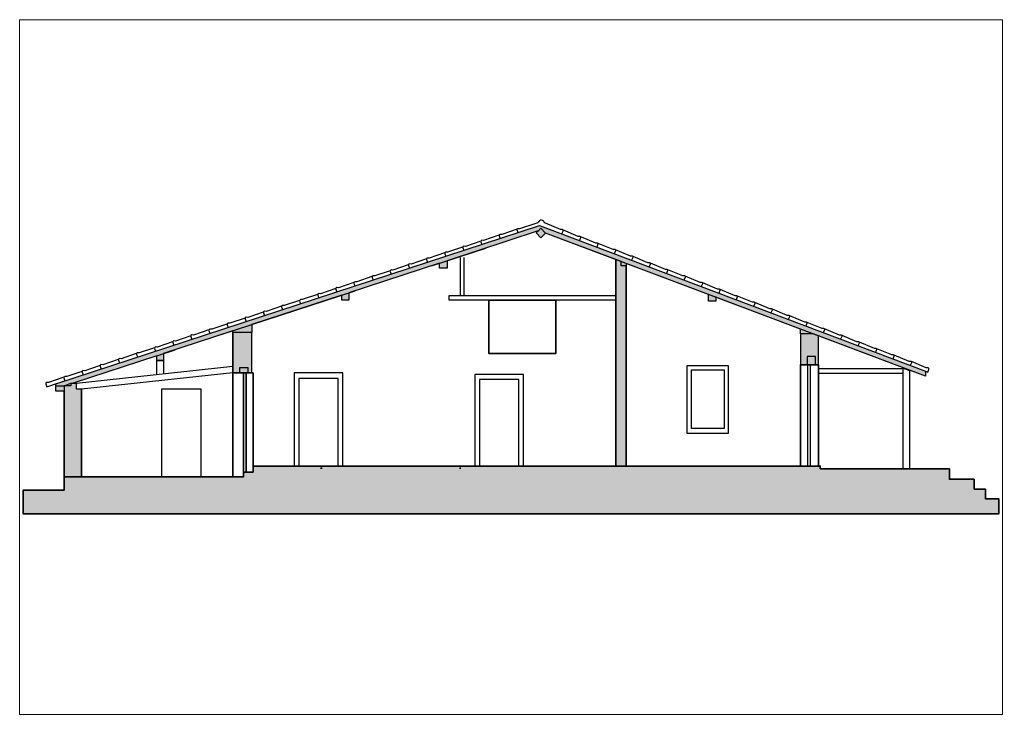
# Paper-space layout 'Layout2' of a CAD drawing. Header units: millimetres. Extents: x 30 to 267, y 21 to 189.
# The model-space entities are those that its viewports show. They can reach past a viewport. Long polylines and large blocks are cut down to what shows.
import ezdxf

# ---------------------------------------------------------------- set-up
doc = ezdxf.new("R2010")
doc.units = ezdxf.units.MM
doc.layers.get('0').update_dxf_attribs({"color": 250, "lineweight": 25})
for name, color, linetype, lineweight in [('A-ALV-___-___-EXI', 250, 'Continuous', 35), ('A-BAS-___-___-EXI', 250, 'Continuous', 35), ('A-COB-___-___-EXI', 250, 'Continuous', 25), ('A-JAN-___-___-EXI', 250, 'Continuous', 25), ('A-PIL-___-___-EXI', 250, 'Continuous', 25), ('A-POR-___-___-EXI', 250, 'Continuous', 25)]:
    doc.layers.add(name, color=color, linetype=linetype, lineweight=lineweight)

msp = doc.modelspace()

# ---------------------------------------------------------------- hatches: boundary and pattern name
at = {"layer": 'A-ALV-___-___-EXI'}
h = msp.add_hatch(color=11, dxfattribs=at)
h.paths.add_polyline_path([(19859, -13913), (20219, -13913), (20219, -12070), (20119, -12070), (20119, -11939), (19999, -11939), (19999, -11999), (19859, -11999), (19859, -13913)])
h.paths.add_polyline_path([(31471, -13688), (31686, -13688), (31686, -9473), (31586, -9473), (31586, -9383), (31471, -9340), (31471, -11691)])
h.paths.add_polyline_path([(23550, -11725), (23550, -11616), (23730, -11616), (23730, -11725), (23810, -11725), (23810, -10875), (23410, -10875), (23410, -11725)])
h.paths.add_polyline_path([(35678, -11553), (35738, -11553), (35738, -10950), (35625, -10907), (35358, -10907), (35358, -11553), (35498, -11553), (35498, -11383), (35678, -11383)])
at = {"layer": 'A-BAS-___-___-EXI', "true_color": 0xcb9898}
msp.add_hatch(color=253, dxfattribs=at).paths.add_polyline_path([(39534, -14693), (39534, -14373), (39254, -14373), (39254, -14173), (39014, -14173), (39014, -13963), (38494, -13963), (38494, -13743), (35775, -13743), (35775, -13688), (23835, -13688), (23835, -13813), (23635, -13813), (23635, -13913), (19859, -13913), (19859, -14193), (18995, -14193), (18995, -14693), (37960, -14693)])
at = {"layer": 'A-COB-___-___-EXI', "true_color": 0xc19a82}
h = msp.add_hatch(color=33, dxfattribs=at)
h.paths.add_polyline_path([(19679, -12108), (19859, -12108), (19859, -11999), (19999, -11999), (19999, -11939), (20050, -11939), (21806, -11365), (21806, -11464), (21946, -11464), (21946, -11319), (23410, -10840), (23410, -10875), (23810, -10875), (23810, -10709), (25704, -10090), (25704, -10195), (25848, -10195), (25848, -10043), (27757, -9419), (27757, -9519), (27921, -9519), (27921, -9365), (29837, -8738), (29795, -8780), (29895, -8880), (29993, -8782), (31586, -9383), (31586, -9473), (31686, -9473), (31686, -9421), (33420, -10075), (33420, -10217), (33580, -10217), (33580, -10135), (35358, -10806), (35358, -10907), (35625, -10907), (37988, -11798), (37988, -11691), (29865, -8627), (19679, -11958)])
h.paths.add_polyline_path([(23550, -11725), (23730, -11725), (23730, -11616), (23550, -11616)])
h.paths.add_polyline_path([(35678, -11553), (35678, -11383), (35498, -11383), (35498, -11553)])

# ---------------------------------------------------------------- linework, layer by layer
at = {"layer": 'A-ALV-___-___-EXI'}
for p, q in [((31471, -9340), (31471, -13688)), ((31686, -13688), (31686, -9473)), ((20219, -13913), (20219, -12070)), ((25291, -13733), (25251, -13733)), ((28209, -13733), (28181, -13733))]:
    msp.add_line(p, q, dxfattribs=at)
for points in [[(30208, -10195), (30208, -11321), (28801, -11321), (28801, -10195)], [(35738, -13688), (35738, -11553), (35358, -11553), (35358, -13688)], [(23635, -11725), (23690, -11725), (23690, -13813), (23635, -13813)]]:
    msp.add_lwpolyline(points, close=True, dxfattribs=at)
for points in [[(23410, -10875), (23410, -11725), (23410, -13913), (23635, -13913), (19859, -13913), (19859, -12108)], [(23410, -11725), (23835, -11725), (23835, -13813)]]:
    msp.add_lwpolyline(points, dxfattribs=at)
at = {"layer": 'A-BAS-___-___-EXI'}
msp.add_lwpolyline([(19859, -13913), (19859, -14193), (18995, -14193), (18995, -14693), (37960, -14693), (39534, -14693), (39534, -14373), (39254, -14373), (39254, -14173), (39014, -14173), (39014, -13963), (38494, -13963), (38494, -13743), (35775, -13743), (35775, -13688), (23835, -13688), (23835, -13813), (23635, -13813), (23635, -13913)], dxfattribs=at)
at = {"layer": 'A-COB-___-___-EXI'}
for p, q in [((27590, -9473), (28733, -9099)), ((28201, -10095), (28201, -9295)), ((28281, -10095), (28281, -9295)), ((23164, -10920), (25982, -9999)), ((37524, -11638), (35738, -11638)), ((35738, -11733), (37524, -11733))]:
    msp.add_line(p, q, dxfattribs=at)
for points in [[(19999, -11939), (19999, -11999), (19859, -11999), (19859, -12108), (19679, -12108), (19679, -11958), (29865, -8627), (29866, -8627), (37988, -11691), (38037, -11711), (38062, -11652), (38061, -11632), (38047, -11618), (38007, -11618), (37694, -11486)], [(29415, -8780), (29394, -8718), (29396, -8698), (29411, -8685), (29451, -8689), (29773, -8579), (29837, -8557)], [(37988, -11691), (37988, -11798), (29993, -8782), (29894, -8683), (29838, -8740)], [(37988, -11798), (35625, -10907), (35358, -10907), (35358, -10806), (33580, -10135), (33580, -10217), (33420, -10217), (33420, -10075), (31686, -9421), (31686, -9473), (31586, -9473), (31586, -9383), (29993, -8782), (29895, -8880), (29795, -8780), (29837, -8738), (27921, -9365), (27921, -9519), (27757, -9519), (27757, -9419), (25848, -10043), (25848, -10195), (25704, -10195), (25704, -10090), (23810, -10709), (23810, -10875), (23410, -10875), (23410, -10840), (21946, -11319), (21946, -11464), (21806, -11464), (21946, -11464), (21946, -11742)], [(29010, -8828), (28688, -8938), (28648, -8935), (28633, -8947), (28631, -8967), (28652, -9029)], [(29391, -8704), (29070, -8813), (29030, -8810), (29014, -8823), (29013, -8843), (29034, -8904)], [(30361, -8716), (30674, -8848), (30714, -8847), (30729, -8861), (30729, -8881), (30704, -8941)], [(30728, -8854), (31041, -8986), (31081, -8986), (31095, -8999), (31096, -9019), (31070, -9079)], [(28246, -9077), (27925, -9187), (27885, -9184), (27870, -9197), (27868, -9217), (27889, -9278)], [(28628, -8953), (28306, -9063), (28266, -9059), (28251, -9072), (28249, -9092), (28270, -9153)], [(31094, -8993), (31408, -9125), (31448, -9124), (31462, -9138), (31462, -9158), (31437, -9218)], [(27865, -9202), (27543, -9312), (27503, -9308), (27488, -9321), (27486, -9341), (27507, -9403)], [(31461, -9131), (31774, -9263), (31814, -9263), (31829, -9277), (31829, -9297), (31804, -9356)], [(31828, -9270), (32141, -9402), (32181, -9401), (32195, -9415), (32196, -9435), (32170, -9495)], [(27101, -9451), (26780, -9561), (26740, -9558), (26725, -9570), (26723, -9590), (26744, -9652)], [(27483, -9326), (27161, -9436), (27121, -9433), (27106, -9446), (27104, -9466), (27125, -9527)], [(32194, -9408), (32507, -9540), (32547, -9540), (32562, -9554), (32562, -9574), (32537, -9633)], [(26338, -9700), (26016, -9810), (25976, -9807), (25961, -9820), (25959, -9840), (25980, -9901)], [(26720, -9576), (26398, -9686), (26358, -9682), (26343, -9695), (26341, -9715), (26362, -9776)], [(32561, -9547), (32874, -9679), (32914, -9678), (32928, -9692), (32929, -9712), (32904, -9772)], [(32927, -9685), (33241, -9817), (33281, -9817), (33295, -9831), (33295, -9851), (33270, -9910)], [(25956, -9825), (25635, -9935), (25595, -9931), (25580, -9944), (25578, -9964), (25599, -10025)], [(33294, -9824), (33607, -9956), (33647, -9955), (33662, -9969), (33662, -9989), (33637, -10049)], [(25193, -10074), (24871, -10184), (24832, -10181), (24816, -10193), (24814, -10213), (24835, -10275)], [(25575, -9949), (25253, -10059), (25213, -10056), (25198, -10069), (25196, -10089), (25217, -10150)], [(33661, -9962), (33974, -10094), (34014, -10094), (34028, -10108), (34029, -10128), (34004, -10187)], [(34027, -10101), (34341, -10233), (34381, -10232), (34395, -10246), (34395, -10266), (34370, -10326)], [(24430, -10323), (24108, -10433), (24068, -10430), (24053, -10443), (24051, -10462), (24072, -10524)], [(24811, -10199), (24490, -10309), (24450, -10305), (24435, -10318), (24433, -10338), (24454, -10399)], [(34394, -10239), (34707, -10372), (34747, -10371), (34762, -10385), (34762, -10405), (34737, -10465)], [(24048, -10448), (23726, -10558), (23687, -10554), (23671, -10567), (23670, -10587), (23690, -10648)], [(34761, -10378), (35074, -10510), (35114, -10509), (35128, -10523), (35129, -10543), (35103, -10603)], [(35127, -10517), (35441, -10649), (35481, -10648), (35495, -10662), (35495, -10682), (35470, -10742)], [(23285, -10697), (22963, -10807), (22923, -10803), (22908, -10816), (22906, -10836), (22927, -10898)], [(23666, -10572), (23345, -10682), (23305, -10679), (23290, -10692), (23288, -10712), (23309, -10773)], [(35494, -10655), (35807, -10787), (35847, -10787), (35862, -10800), (35862, -10820), (35837, -10880)], [(22521, -10946), (22200, -11056), (22160, -11053), (22145, -11066), (22143, -11085), (22164, -11147)], [(22903, -10822), (22581, -10931), (22542, -10928), (22526, -10941), (22525, -10961), (22545, -11022)], [(23730, -11725), (23810, -11725), (23810, -10875)], [(35358, -10907), (35358, -11553), (35498, -11553)], [(35678, -11553), (35738, -11553), (35738, -10950)], [(35861, -10794), (36174, -10926), (36214, -10925), (36228, -10939), (36229, -10959), (36203, -11019)], [(36227, -10932), (36541, -11064), (36581, -11064), (36595, -11078), (36595, -11098), (36570, -11157)], [(22140, -11071), (21818, -11181), (21778, -11177), (21763, -11190), (21761, -11210), (21782, -11271)], [(36594, -11071), (36907, -11203), (36947, -11202), (36962, -11216), (36962, -11236), (36937, -11296)], [(21806, -11365), (20050, -11939), (20119, -11939), (23410, -11584)], [(21376, -11320), (21055, -11430), (21015, -11426), (21000, -11439), (20998, -11459), (21019, -11521)], [(21758, -11195), (21436, -11305), (21397, -11302), (21381, -11315), (21380, -11335), (21400, -11396)], [(21806, -11757), (21806, -11464), (21806, -11365), (22195, -11237)], [(36961, -11209), (37274, -11341), (37314, -11341), (37328, -11355), (37328, -11375), (37303, -11434)], [(37327, -11348), (37640, -11480), (37680, -11479), (37695, -11493), (37695, -11513), (37670, -11573)], [(20613, -11569), (20291, -11679), (20252, -11676), (20236, -11688), (20235, -11708), (20255, -11770)], [(20995, -11445), (20673, -11554), (20633, -11551), (20618, -11564), (20616, -11584), (20637, -11645)], [(20231, -11694), (19910, -11804), (19870, -11800), (19855, -11813), (19853, -11833), (19874, -11894)], [(23550, -11725), (23410, -11725), (20219, -12070), (20119, -12070), (20119, -11939)], [(19850, -11818), (19528, -11928), (19488, -11925), (19473, -11938), (19471, -11958), (19492, -12019), (19720, -11944)], [(19679, -11999), (19859, -11999), (19999, -11939), (20050, -11939)]]:
    msp.add_lwpolyline(points, dxfattribs=at)
msp.add_lwpolyline([(30337, -8802), (30362, -8742), (30362, -8722), (30348, -8708), (30308, -8709), (29994, -8577), (29969, -8568, 0.779313), (29837, -8558)], format="xyb", dxfattribs=at)
for points in [[(27961, -10195), (27961, -10095), (31471, -10095), (31471, -10195)], [(35678, -11383), (35498, -11383), (35498, -11553), (35678, -11553)], [(23730, -11616), (23550, -11616), (23550, -11725), (23730, -11725)]]:
    msp.add_lwpolyline(points, close=True, dxfattribs=at)
at = {"layer": 'A-JAN-___-___-EXI'}
for points in [[(33845, -12995), (33845, -11578), (32965, -11578), (32965, -12995)], [(33750, -11663), (33750, -12898), (33065, -12898), (33065, -11663)]]:
    msp.add_lwpolyline(points, close=True, dxfattribs=at)
at = {"layer": 'A-PIL-___-___-EXI'}
msp.add_lwpolyline([(37524, -13743), (37524, -11623), (37654, -11672), (37654, -13743)], close=True, dxfattribs=at)
at = {"layer": 'A-POR-___-___-EXI'}
for points in [[(35571, -13688), (35571, -11553), (35509, -11553), (35509, -13688)], [(24698, -11724), (24698, -13688), (25726, -13688), (25726, -11724)], [(28501, -11761), (28501, -13688), (29529, -13688), (29529, -11761)], [(24798, -11844), (24798, -13688), (25626, -13688), (25626, -11844)], [(28601, -11864), (28601, -13688), (29429, -13688), (29429, -11864)], [(22736, -12060), (22736, -13913), (21916, -13913), (21916, -12060)]]:
    msp.add_lwpolyline(points, close=True, dxfattribs=at)

psp = doc.layouts.new('Layout2')

# ---------------------------------------------------------------- viewports
at = {"layer": '0'}
psp.add_viewport(center=(148.5, 104.94), size=(237.6, 167.9109), view_center_point=(29264.49, -11602.15), view_height=14620.953, dxfattribs=at)

doc.saveas('drawing.dxf')
